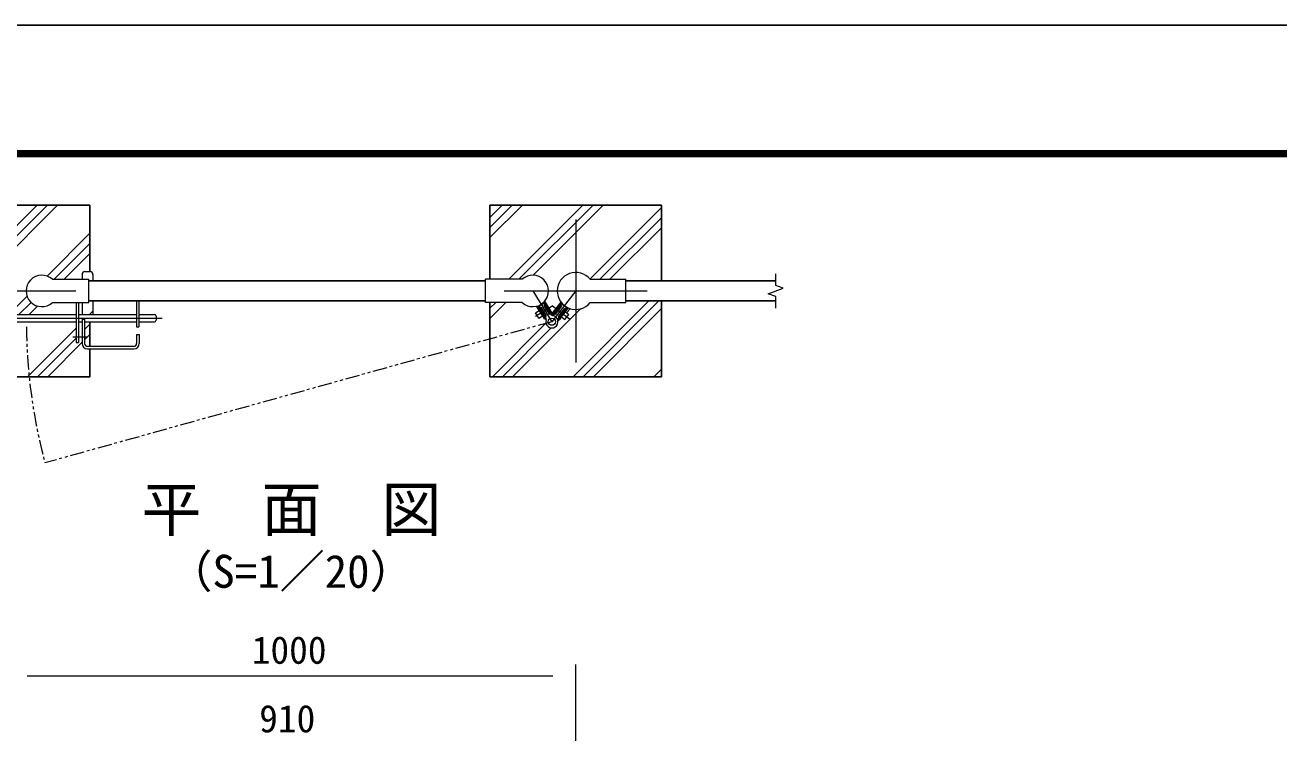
# Model space of a CAD drawing. Units: millimetres, scale not verified. Extents: x -4200 to 4200, y -2970 to 2970.
# Drawn here: x -2565 to -371, y 1732 to 2970 of the extents above; entities that cross this region are included whole.
import ezdxf
from ezdxf.enums import TextEntityAlignment as Align

# ---------------------------------------------------------------- set-up
doc = ezdxf.new("R2010")
doc.units = ezdxf.units.MM
doc.header["$LTSCALE"] = 10
doc.linetypes.add('USER1', pattern=[50.8, 31.75, -6.35, 6.35, -6.35])
doc.linetypes.add('USER2', pattern=[5, 2.5, -0.5, 0.5, -0.5, 0.5, -0.5])
for name, color, linetype, lineweight in [('0-0_D-TTL-TXT', 7, 'Continuous', 25), ('0-2_D-BMK', 2, 'USER1', 13), ('0-3_D-STR1', 1, 'Continuous', 25), ('0-4_D-STR3', 3, 'Continuous', 13), ('0-5_D-DCR-HCH', 7, 'Continuous', 13), ('0-7_D-STR4', 7, 'Continuous', 25), ('0-8_D-STR-DIM', 7, 'Continuous', 13), ('0-C_D-TTL', 7, 'Continuous', 25)]:
    doc.layers.add(name, color=color, linetype=linetype, lineweight=lineweight)
doc.styles.add('ＭＳ ゴシック', font='')
doc.styles.get('ＭＳ ゴシック').set_extended_font_data('MS Gothic')

msp = doc.modelspace()

# ---------------------------------------------------------------- linework, layer by layer
at = {"layer": '0-2_D-BMK'}
for p, q in [((-1601.55, 2629.85), (-1601.55, 2379.85)), ((-2726.55, 2504.85), (-2476.55, 2504.85)), ((-1726.55, 2504.85), (-1476.55, 2504.85)), ((-1676.7, 2504.85), (-1643.28, 2451.04)), ((-1601.55, 2504.85), (-1643.28, 2451.04)), ((-1641.7, 2478.85), (-1672.14, 2459.95)), ((-1642.06, 2478.95), (-1612.61, 2456.11)), ((-2642.86, 2457.15), (-2325.2, 2457.15)), ((-2481.32, 2424.65), (-2456.18, 2424.65))]:
    msp.add_line(p, q, dxfattribs=at)
at = {"layer": '0-2_D-BMK', "linetype": 'USER2'}
msp.add_line((-1643.28, 2451.04), (-2530.29, 2203.98), dxfattribs=at)
msp.add_arc((-1608.28, 2451.04), 954.54, 180.5332, 195, dxfattribs=at)
at = {"layer": '0-3_D-STR1'}
for p, q in [((-2453.4, 2522.35), (-1759.2, 2522.35)), ((-1514.05, 2522.35), (-1251.55, 2522.35)), ((-2453.4, 2487.35), (-1759.2, 2487.35)), ((-1514.05, 2487.35), (-1251.55, 2487.35))]:
    msp.add_line(p, q, dxfattribs=at)
at = {"layer": '0-4_D-STR3'}
for p, q in [((-2517.4, 2525.2), (-2453.4, 2525.2)), ((-2465.4, 2533.65), (-2465.4, 2525.2)), ((-2460.4, 2538.65), (-2451.4, 2538.65)), ((-2446.4, 2533.65), (-2446.4, 2522.35)), ((-1695.19, 2525.2), (-1759.2, 2525.2)), ((-1576.4, 2525.2), (-1514.05, 2525.2)), ((-2471.4, 2484.5), (-2471.4, 2414.65)), ((-2465.4, 2484.5), (-2465.4, 2463.65)), ((-2446.4, 2487.35), (-2446.4, 2463.65)), ((-2370.4, 2487.35), (-2370.4, 2442.15)), ((-2365.9, 2487.35), (-2365.9, 2442.15)), ((-1665.3, 2478.91), (-1658.5, 2483.14)), ((-1658.5, 2483.14), (-1657.12, 2482.81)), ((-1657.5, 2479.63), (-1655.8, 2480.69)), ((-1657.5, 2479.63), (-1648.01, 2464.34)), ((-1643.61, 2462.95), (-1657.44, 2485.22)), ((-1657.12, 2482.81), (-1645.48, 2464.07)), ((-1641.66, 2464.17), (-1655.81, 2486.96)), ((-1642.52, 2465.56), (-1627.26, 2485.23)), ((-1641.71, 2462.85), (-1625.77, 2483.41)), ((-1624.81, 2481.38), (-1618.48, 2476.48)), ((-2599.25, 2463.65), (-2475.9, 2463.65)), ((-2471.4, 2463.65), (-2370.4, 2463.65)), ((-2365.9, 2463.65), (-2338.9, 2463.65)), ((-2335.9, 2460.65), (-2335.9, 2453.65)), ((-1671.61, 2466.71), (-1665.23, 2470.66)), ((-1665.8, 2457.36), (-1671.61, 2466.71)), ((-1655.74, 2455.37), (-1669.92, 2478.2)), ((-1653.81, 2456.62), (-1667.63, 2478.89)), ((-1665.8, 2457.36), (-1659.43, 2461.32)), ((-1665.3, 2478.91), (-1665.62, 2477.54)), ((-1665.62, 2477.54), (-1653.98, 2458.79)), ((-1664.3, 2475.41), (-1662.6, 2476.47)), ((-1663.28, 2471.88), (-1662.43, 2472.4)), ((-1662.6, 2476.47), (-1653.1, 2461.18)), ((-1656.63, 2463.06), (-1662.43, 2472.4)), ((-1657.48, 2462.53), (-1656.63, 2463.06)), ((-1654.8, 2460.12), (-1653.1, 2461.18)), ((-1648.01, 2464.34), (-1646.31, 2465.4)), ((-1643.61, 2462.95), (-1641.66, 2464.17)), ((-1641.71, 2462.85), (-1642.62, 2463.57)), ((-1638.77, 2465.01), (-1637.19, 2463.78)), ((-1626.16, 2478.01), (-1637.19, 2463.78)), ((-1621.42, 2474.33), (-1632.45, 2460.1)), ((-1632.45, 2460.1), (-1630.87, 2458.88)), ((-1632.22, 2455.5), (-1616.28, 2476.06)), ((-1618.31, 2475.08), (-1631.83, 2457.64)), ((-1630.4, 2454.09), (-1614.15, 2475.06)), ((-1628.84, 2461.5), (-1622.1, 2470.19)), ((-1628.84, 2461.5), (-1628.05, 2460.88)), ((-1627.74, 2479.23), (-1626.16, 2478.01)), ((-1626.23, 2459.47), (-1620.3, 2454.88)), ((-1622.1, 2470.19), (-1621.31, 2469.58)), ((-1621.42, 2474.33), (-1619.84, 2473.1)), ((-1620.3, 2454.88), (-1613.56, 2463.57)), ((-1619.49, 2468.17), (-1613.56, 2463.57)), ((-1618.48, 2476.48), (-1618.31, 2475.08)), ((-2599.25, 2450.65), (-2475.9, 2450.65)), ((-2471.4, 2450.65), (-2465.4, 2450.65)), ((-2465.4, 2455.65), (-2465.4, 2412.65)), ((-2465.4, 2455.65), (-2460.9, 2455.65)), ((-2460.9, 2455.65), (-2460.9, 2412.65)), ((-2460.9, 2450.65), (-2370.4, 2450.65)), ((-2370.4, 2442.15), (-2365.9, 2442.15)), ((-2365.9, 2450.65), (-2338.9, 2450.65)), ((-1653.81, 2456.62), (-1655.76, 2455.41)), ((-1632.22, 2455.5), (-1630.4, 2454.09)), ((-2369.9, 2428.65), (-2369.9, 2412.65)), ((-2369.9, 2428.65), (-2365.4, 2428.65)), ((-2365.4, 2428.65), (-2365.4, 2412.65)), ((-2456.4, 2408.15), (-2374.4, 2408.15)), ((-2456.4, 2403.65), (-2374.4, 2403.65))]:
    msp.add_line(p, q, dxfattribs=at)
for points in [[(-2517.4, 2484.5), (-2453.4, 2484.5), (-2453.4, 2525.2)], [(-1695.19, 2484.5), (-1759.2, 2484.5), (-1759.2, 2525.2)], [(-1576.4, 2484.5), (-1514.05, 2484.5), (-1514.05, 2525.2)], [(-2475.9, 2484.5), (-2475.9, 2414.65), (-2471.4, 2414.65)], [(-1624.81, 2481.38), (-1626.21, 2481.21), (-1639.73, 2463.77)]]:
    msp.add_lwpolyline(points, dxfattribs=at)
msp.add_circle((-1643.28, 2451.04), 6.3, dxfattribs=at)
for centre, radius, start, end in [((-2535.9, 2504.85), 27.5, 47.73142, 312.26858), ((-2460.4, 2533.65), 5, 90, 180), ((-2451.4, 2533.65), 5, 0, 90), ((-1676.7, 2504.85), 27.5, 227.73142, 132.26858), ((-1601.55, 2504.85), 32.35, 38.9806, 321.0194), ((-2338.9, 2460.65), 3, 0, 90), ((-1643.28, 2451.04), 10.8, 161.10578, 82.57528), ((-1658.22, 2456.15), 5, 341.10578, 31.84053), ((-1641.23, 2466.7), 5, 211.84053, 262.57528), ((-1643.68, 2466.83), 5, 281.21846, 322.21032), ((-1627.88, 2454.58), 5, 142.21032, 192.94508), ((-2338.9, 2453.65), 3, 270, 0), ((-2456.4, 2412.65), 9, 180, 270), ((-2456.4, 2412.65), 4.5, 180, 270), ((-2374.4, 2412.65), 4.5, 270, 0), ((-2374.4, 2412.65), 9, 270, 0)]:
    msp.add_arc(centre, radius, start, end, dxfattribs=at)
at = {"layer": '0-5_D-DCR-HCH'}
for p, q in [((-2673.44, 2525.2), (-2543.79, 2654.85)), ((-2655.76, 2525.2), (-2526.11, 2654.85)), ((-2638.08, 2525.2), (-2508.43, 2654.85)), ((-1751.55, 2598.21), (-1694.9, 2654.85)), ((-1751.55, 2615.89), (-1712.58, 2654.85)), ((-1751.55, 2633.57), (-1730.26, 2654.85)), ((-1718.49, 2525.2), (-1588.84, 2654.85)), ((-1700.81, 2525.2), (-1571.16, 2654.85)), ((-1676.01, 2532.33), (-1553.48, 2654.85)), ((-1576.73, 2525.54), (-1451.55, 2650.72)), ((-1559.39, 2525.2), (-1451.55, 2633.05)), ((-1541.71, 2525.2), (-1451.55, 2615.37)), ((-2526.53, 2530.69), (-2451.55, 2605.67)), ((-2514.34, 2525.2), (-2451.55, 2588)), ((-2496.66, 2525.2), (-2451.55, 2570.32)), ((-2593.57, 2463.65), (-2561.68, 2495.54)), ((-2575.89, 2463.65), (-2554.66, 2484.88)), ((-1751.55, 2456.79), (-1723.83, 2484.5)), ((-1751.55, 2474.47), (-1741.51, 2484.5)), ((-1606, 2354.85), (-1473.5, 2487.35)), ((-1588.32, 2354.85), (-1455.82, 2487.35)), ((-2558.21, 2463.65), (-2543.37, 2478.49)), ((-2452.15, 2463.65), (-2446.4, 2469.4)), ((-1712.06, 2354.85), (-1593.17, 2473.74)), ((-1630.07, 2454.53), (-1625.6, 2458.99)), ((-1617.76, 2466.83), (-1610.65, 2473.95)), ((-1570.64, 2354.85), (-1451.55, 2473.95)), ((-2460.9, 2437.23), (-2451.55, 2446.58)), ((-1729.74, 2354.85), (-1644.27, 2440.32)), ((-1632.56, 2452.03), (-1630.46, 2454.13)), ((-2543.27, 2354.85), (-2475.9, 2422.23)), ((-2525.59, 2354.85), (-2465.4, 2415.05)), ((-2460.9, 2419.55), (-2451.55, 2428.9)), ((-1464.57, 2354.85), (-1451.55, 2367.88))]:
    msp.add_line(p, q, dxfattribs=at)
for points in [[(-2560.95, 2354.85), (-2558.1, 2357.7), (-2475.9, 2439.9)], [(-1747.42, 2354.85), (-1654.15, 2448.12), (-1653.76, 2448.51)]]:
    msp.add_lwpolyline(points, dxfattribs=at)
at = {"layer": '0-7_D-STR4'}
for p, q in [((-1451.55, 2654.85), (-1451.55, 2522.35)), ((-2451.55, 2408.15), (-2451.55, 2450.65))]:
    msp.add_line(p, q, dxfattribs=at)
for points in [[(-2451.55, 2538.65), (-2451.55, 2654.85), (-2751.55, 2654.85)], [(-1751.55, 2525.2), (-1751.55, 2654.85), (-1451.55, 2654.85)], [(-2751.55, 2487.35), (-2751.55, 2354.85), (-2451.55, 2354.85), (-2451.55, 2403.65)], [(-1451.55, 2487.35), (-1451.55, 2354.85), (-1751.55, 2354.85), (-1751.55, 2484.5)]]:
    msp.add_lwpolyline(points, dxfattribs=at)
at = {"layer": '0-8_D-STR-DIM'}
for p, q in [((-1251.55, 2514.47), (-1251.55, 2534.85)), ((-1264.76, 2500.04), (-1238.33, 2509.66)), ((-1238.33, 2509.66), (-1251.55, 2514.47)), ((-1251.55, 2495.23), (-1264.76, 2500.04)), ((-1251.55, 2474.85), (-1251.55, 2495.23)), ((-1601.55, 1516.61), (-1601.55, 1851.37)), ((-2561.55, 1831.37), (-1641.55, 1831.37))]:
    msp.add_line(p, q, dxfattribs=at)
at = {"layer": '0-C_D-TTL', "color": 2}
msp.add_lwpolyline([(-4200, 2970), (4200, 2970), (4200, -2970), (-4200, -2970)], close=True, dxfattribs=at)
at = {"layer": '0-C_D-TTL'}
for points in [[(-3930, 2750), (3930, 2750), (3930, -2750), (-3930, -2750)], [(-3927.5, 2747.5), (3927.5, 2747.5), (3927.5, -2747.5), (-3927.5, -2747.5)], [(-3925, 2745), (3925, 2745), (3925, -2745), (-3925, -2745)], [(-3922.5, 2742.5), (3922.5, 2742.5), (3922.5, -2742.5), (-3922.5, -2742.5)], [(-3920, 2740), (3920, 2740), (3920, -2740), (-3920, -2740)]]:
    msp.add_lwpolyline(points, close=True, dxfattribs=at)

# ---------------------------------------------------------------- texts
at = {"layer": '0-0_D-TTL-TXT', "style": 'ＭＳ ゴシック'}
for s, height, p in [('平\u3000面\u3000図', 76.98, (-2361.44, 2061.33)), ('（S=1／20）', 57.7, (-2315.96, 1968.13))]:
    msp.add_text(s, height=height, dxfattribs=at).set_placement(p, align=Align.BOTTOM_LEFT)
at = {"layer": '0-8_D-STR-DIM', "style": 'ＭＳ ゴシック'}
for s, p in [('1000', (-2168.45, 1838.12)), ('910', (-2155.42, 1718.12))]:
    msp.add_text(s, height=48.09, dxfattribs=at).set_placement(p, align=Align.BOTTOM_LEFT)

doc.saveas('drawing.dxf')
